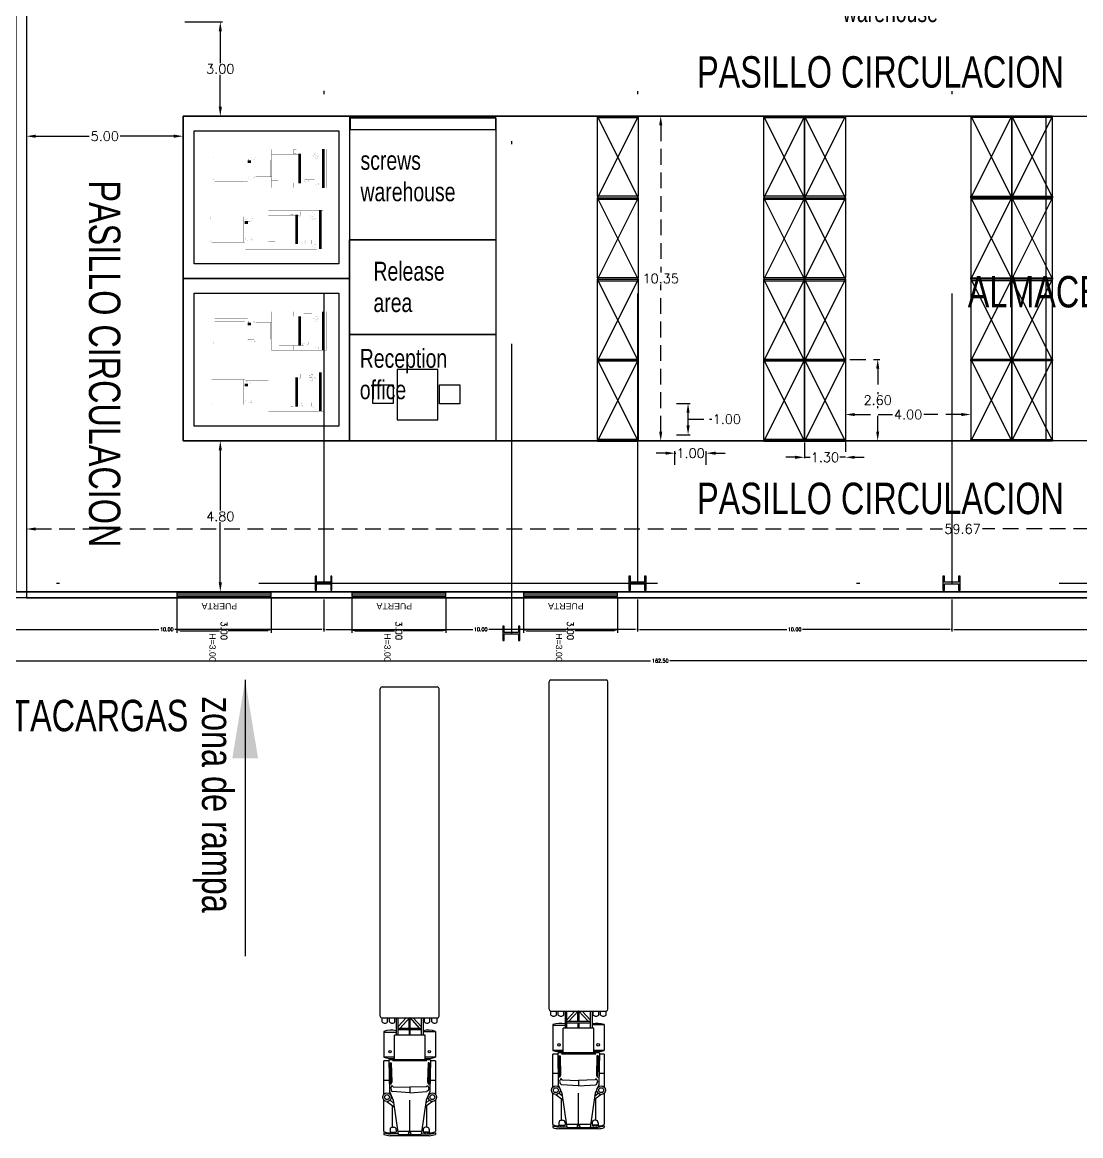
# Model space of a CAD drawing. Header units: millimetres. Extents: x -3 to 3438, y -2371 to 140.
# Drawn here: x 1150.09 to 1183.82, y 21.3 to 56.76 of the extents above; entities that cross this region are included whole.
import ezdxf

# ---------------------------------------------------------------- set-up
doc = ezdxf.new("R2010")
doc.units = ezdxf.units.MM
doc.linetypes.add('DASHDOT', pattern=[25.4, 12.7, -6.35, 0, -6.35])
doc.linetypes.add('DASHED2', pattern=[0.375, 0.25, -0.125])
doc.layers.get('0').update_dxf_attribs({"color": 3})
for name, color, linetype in [('1- 2', 223, 'Continuous'), ('1- muro de carga', 5, 'Continuous'), ('DIM GENERAL', 1, 'Continuous'), ('dim-75', 2, 'Continuous'), ('ejes', 140, 'DASHDOT'), ('LINEA LIMITE DE ZONIFICACION', 2, 'Continuous'), ('LINEA PROYECCION', 1, 'DASHED2')]:
    doc.layers.add(name, color=color, linetype=linetype)
doc.styles.add('75', font='romans.shx', dxfattribs={"height": 0.112})
doc.styles.add('ARRAY BASE$0$Standard', font='arial.ttf')
doc.styles.get("Standard").update_dxf_attribs({"font": 'arial.ttf'})
doc.styles.add('TEXTO GENERAL', font='swissc.ttf', dxfattribs={"width": 0.9, "height": 1})
doc.styles.add('TEXTOS', font='romans.shx')
doc.dimstyles.new('DIM-75P', dxfattribs={"dimtxt": 0.3, "dimasz": 0.3, "dimexe": 0.0675, "dimexo": 0.0468, "dimgap": 0.0375, "dimtad": 0, "dimtih": 1, "dimtoh": 1, "dimzin": 0, "dimdsep": 46, "dimtxsty": 'TEXTOS', "dimcen": 0.3, "dimclrd": 1, "dimclre": 1, "dimclrt": 2, "dimadec": 0, "dimazin": 0, "dimtfac": 1, "dimtmove": 1, "dimatfit": 3, "dimldrblk": 'flecha', "dimfxl": 0.045, "dimtolj": 1, "dimtzin": 0, "dimlwd": -1, "dimlwe": -1, "dimarcsym": 0})
doc.dimstyles.new('ISO-25', dxfattribs={"dimtxt": 2.5, "dimasz": 2.5, "dimexe": 1.25, "dimexo": 0.625, "dimtad": 1, "dimtxsty": 'Standard', "dimcen": 2.5, "dimadec": 0, "dimazin": 0, "dimtfac": 1, "dimtmove": 0, "dimatfit": 3, "dimfxl": 1, "dimarcsym": 0})

# ---------------------------------------------------------------- blocks, each defined once
blk = doc.blocks.new('flecha')
at = {"ltscale": 6}
for points in [[(-0.02, 0.03), (-0.11, 0.13), (-0.12, 0.05), (-0.12, 0.21)], [(-0.02, -0.03), (-0.11, -0.13), (-0.12, -0.05), (-0.12, -0.21)]]:
    blk.add_hatch(color=256, dxfattribs=at).paths.add_polyline_path(points)
for p, q in [((0.01, -0.02), (-0.14, 0.24)), ((0.01, 0.02), (-0.14, -0.24)), ((-0.13, 0.24), (-0.13, 0.03)), ((-0.13, 0.03), (-0.1, 0.12)), ((0, 0), (-0.1, 0.12)), ((0, 0), (-0.1, -0.12)), ((-0.13, -0.02), (-0.13, -0.24)), ((-0.13, -0.02), (-0.1, -0.12))]:
    blk.add_line(p, q, dxfattribs=at)
for points in [[(-0.02, 0.03), (-0.11, 0.13), (-0.12, 0.05), (-0.12, 0.21)], [(-0.02, -0.03), (-0.11, -0.13), (-0.12, -0.05), (-0.12, -0.21)]]:
    blk.add_lwpolyline(points, close=True, dxfattribs=at)
blk = doc.blocks.new('*D155')
at = {"layer": 'Defpoints', "color": 0, "transparency": 16777216}
for p in [(1149.695, 38.429), (1159.703, 38.429), (1159.703, 37.429)]:
    blk.add_point(p, dxfattribs=at)
at = {"layer": 'dim-75', "color": 1, "transparency": 16777216}
for p, q in [((1149.695, 38.382), (1149.695, 37.361)), ((1159.703, 38.382), (1159.703, 37.361)), ((1149.759, 37.429), (1154.446, 37.429)), ((1159.64, 37.429), (1154.953, 37.429))]:
    blk.add_line(p, q, dxfattribs=at)
at = {"layer": 'dim-75', "color": 1, "transparency": 16777216, "xscale": 0.06375, "yscale": 0.06375, "zscale": 0.06375, "rotation": 180}
blk.add_blockref('flecha', (1149.695, 37.429), dxfattribs=at)
at = {"layer": 'dim-75', "color": 1, "transparency": 16777216, "xscale": 0.06375, "yscale": 0.06375, "zscale": 0.06375}
blk.add_blockref('flecha', (1159.703, 37.429), dxfattribs=at)
at = {"layer": 'dim-75', "transparency": 16777216, "insert": (1154.699, 37.429), "char_height": 0.112, "attachment_point": 5, "style": '75'}
blk.add_mtext('\\A1;10.00', dxfattribs=at)
blk = doc.blocks.new('*D156')
at = {"layer": 'Defpoints', "color": 0, "transparency": 16777216}
for p in [(1159.703, 38.429), (1169.703, 38.429), (1169.703, 37.429)]:
    blk.add_point(p, dxfattribs=at)
at = {"layer": 'dim-75', "color": 1, "transparency": 16777216}
for p, q in [((1159.703, 38.382), (1159.703, 37.361)), ((1169.703, 38.382), (1169.703, 37.361)), ((1159.767, 37.429), (1164.45, 37.429)), ((1169.64, 37.429), (1164.957, 37.429))]:
    blk.add_line(p, q, dxfattribs=at)
at = {"layer": 'dim-75', "color": 1, "transparency": 16777216, "xscale": 0.06375, "yscale": 0.06375, "zscale": 0.06375, "rotation": 180}
blk.add_blockref('flecha', (1159.703, 37.429), dxfattribs=at)
at = {"layer": 'dim-75', "color": 1, "transparency": 16777216, "xscale": 0.06375, "yscale": 0.06375, "zscale": 0.06375}
blk.add_blockref('flecha', (1169.703, 37.429), dxfattribs=at)
at = {"layer": 'dim-75', "transparency": 16777216, "insert": (1164.703, 37.429), "char_height": 0.112, "attachment_point": 5, "style": '75'}
blk.add_mtext('\\A1;10.00', dxfattribs=at)
blk = doc.blocks.new('*D157')
at = {"layer": 'Defpoints', "color": 0, "transparency": 16777216}
for p in [(1169.703, 38.429), (1179.711, 38.429), (1179.711, 37.429)]:
    blk.add_point(p, dxfattribs=at)
at = {"layer": 'dim-75', "color": 1, "transparency": 16777216}
for p, q in [((1169.703, 38.382), (1169.703, 37.361)), ((1179.711, 38.382), (1179.711, 37.361)), ((1169.767, 37.429), (1174.454, 37.429)), ((1179.648, 37.429), (1174.961, 37.429))]:
    blk.add_line(p, q, dxfattribs=at)
at = {"layer": 'dim-75', "color": 1, "transparency": 16777216, "xscale": 0.06375, "yscale": 0.06375, "zscale": 0.06375, "rotation": 180}
blk.add_blockref('flecha', (1169.703, 37.429), dxfattribs=at)
at = {"layer": 'dim-75', "color": 1, "transparency": 16777216, "xscale": 0.06375, "yscale": 0.06375, "zscale": 0.06375}
blk.add_blockref('flecha', (1179.711, 37.429), dxfattribs=at)
at = {"layer": 'dim-75', "transparency": 16777216, "insert": (1174.707, 37.429), "char_height": 0.112, "attachment_point": 5, "style": '75'}
blk.add_mtext('\\A1;10.00', dxfattribs=at)
blk = doc.blocks.new('*D158')
at = {"layer": 'Defpoints', "color": 0, "transparency": 16777216}
for p in [(1179.711, 38.429), (1189.719, 38.429), (1189.719, 37.429)]:
    blk.add_point(p, dxfattribs=at)
at = {"layer": 'dim-75', "color": 1, "transparency": 16777216}
for p, q in [((1179.711, 38.382), (1179.711, 37.361)), ((1189.719, 38.382), (1189.719, 37.361)), ((1179.775, 37.429), (1184.462, 37.429)), ((1189.655, 37.429), (1184.969, 37.429))]:
    blk.add_line(p, q, dxfattribs=at)
at = {"layer": 'dim-75', "color": 1, "transparency": 16777216, "xscale": 0.06375, "yscale": 0.06375, "zscale": 0.06375, "rotation": 180}
blk.add_blockref('flecha', (1179.711, 37.429), dxfattribs=at)
at = {"layer": 'dim-75', "color": 1, "transparency": 16777216, "xscale": 0.06375, "yscale": 0.06375, "zscale": 0.06375}
blk.add_blockref('flecha', (1189.719, 37.429), dxfattribs=at)
at = {"layer": 'dim-75', "transparency": 16777216, "insert": (1184.715, 37.429), "char_height": 0.112, "attachment_point": 5, "style": '75'}
blk.add_mtext('\\A1;10.00', dxfattribs=at)
blk = doc.blocks.new('*D163')
at = {"layer": 'Defpoints', "color": 0, "transparency": 16777216}
for p in [(1089.141, 38.429), (1251.708, 38.429), (1089.141, 36.429)]:
    blk.add_point(p, dxfattribs=at)
at = {"layer": 'dim-75', "color": 1, "transparency": 16777216}
for p, q in [((1089.141, 38.382), (1089.141, 36.361)), ((1251.708, 38.382), (1251.708, 36.361)), ((1089.205, 36.429), (1170.118, 36.429)), ((1251.644, 36.429), (1170.731, 36.429))]:
    blk.add_line(p, q, dxfattribs=at)
at = {"layer": 'dim-75', "color": 1, "transparency": 16777216, "xscale": 0.06375, "yscale": 0.06375, "zscale": 0.06375, "rotation": 180}
blk.add_blockref('flecha', (1089.141, 36.429), dxfattribs=at)
at = {"layer": 'dim-75', "color": 1, "transparency": 16777216, "xscale": 0.06375, "yscale": 0.06375, "zscale": 0.06375}
blk.add_blockref('flecha', (1251.708, 36.429), dxfattribs=at)
at = {"layer": 'dim-75', "transparency": 16777216, "insert": (1170.425, 36.429), "char_height": 0.112, "attachment_point": 5, "style": '75'}
blk.add_mtext('\\A1;162.50', dxfattribs=at)
blk = doc.blocks.new('malla1x1')
at = {"color": 1, "linetype": 'Continuous', "ltscale": 0.01}
blk.add_lwpolyline([(80.173, 79.605), (0, 79.605), (0, 0), (101.556, 0)], close=True, dxfattribs=at)
blk = doc.blocks.new('*D188')
at = {"layer": 'Defpoints', "color": 0, "ltscale": 0.01, "transparency": 16777216}
for p in [(1.5, 1.243), (-1.5, 0.15), (1.5, 0.15)]:
    blk.add_point(p, dxfattribs=at)
at = {"layer": 'DIM GENERAL', "color": 1, "ltscale": 0.01, "transparency": 16777216}
for p, q in [((-1.5, 0.197), (-1.5, 1.31)), ((-1.4, 1.243), (-0.138, 1.243)), ((1.4, 1.243), (0.137, 1.243)), ((1.5, 0.197), (1.5, 1.31))]:
    blk.add_line(p, q, dxfattribs=at)
for points in [[(-1.4, 1.226), (-1.4, 1.26), (-1.5, 1.243)], [(1.4, 1.226), (1.4, 1.26), (1.5, 1.243)]]:
    blk.add_solid(points, dxfattribs=at)
at = {"layer": 'DIM GENERAL', "color": 2, "ltscale": 0.01, "transparency": 16777216, "insert": (0, 1.243), "char_height": 0.2, "attachment_point": 5, "rotation": 90, "style": 'TEXTOS'}
blk.add_mtext('\\A1;3.00', dxfattribs=at)
blk = doc.blocks.new('*D189')
at = {"layer": 'Defpoints', "color": 0, "ltscale": 0.01, "transparency": 16777216}
for p in [(1150.223, 53.752), (1155.223, 53.779), (1150.223, 53.136)]:
    blk.add_point(p, dxfattribs=at)
at = {"layer": 'DIM GENERAL', "color": 1, "ltscale": 0.01, "transparency": 16777216}
for p, q in [((1150.223, 53.706), (1150.223, 53.068)), ((1155.223, 53.732), (1155.223, 53.068)), ((1150.523, 53.136), (1152.229, 53.136)), ((1154.923, 53.136), (1153.218, 53.136))]:
    blk.add_line(p, q, dxfattribs=at)
for points in [[(1150.523, 53.186), (1150.523, 53.086), (1150.223, 53.136)], [(1154.923, 53.186), (1154.923, 53.086), (1155.223, 53.136)]]:
    blk.add_solid(points, dxfattribs=at)
at = {"layer": 'DIM GENERAL', "color": 2, "ltscale": 0.01, "transparency": 16777216, "insert": (1152.723, 53.136), "char_height": 0.3, "attachment_point": 5, "style": 'TEXTOS'}
blk.add_mtext('\\A1;5.00', dxfattribs=at)
blk = doc.blocks.new('*D190')
at = {"layer": 'Defpoints', "color": 0, "ltscale": 0.01, "transparency": 16777216}
for p in [(1155.223, 43.429), (1155.223, 38.626), (1156.404, 38.626)]:
    blk.add_point(p, dxfattribs=at)
at = {"layer": 'LINEA LIMITE DE ZONIFICACION', "color": 1, "ltscale": 0.01, "transparency": 16777216}
for p, q in [((1155.27, 43.429), (1156.471, 43.429)), ((1156.404, 43.129), (1156.404, 41.215)), ((1156.404, 38.926), (1156.404, 40.84)), ((1155.27, 38.626), (1156.471, 38.626))]:
    blk.add_line(p, q, dxfattribs=at)
for points in [[(1156.354, 43.129), (1156.454, 43.129), (1156.404, 43.429)], [(1156.354, 38.926), (1156.454, 38.926), (1156.404, 38.626)]]:
    blk.add_solid(points, dxfattribs=at)
at = {"layer": 'LINEA LIMITE DE ZONIFICACION', "color": 2, "ltscale": 0.01, "transparency": 16777216, "insert": (1156.404, 41.027), "char_height": 0.3, "attachment_point": 5, "style": 'TEXTOS'}
blk.add_mtext('\\A1;4.80', dxfattribs=at)
blk = doc.blocks.new('*D191')
at = {"layer": 'Defpoints', "color": 0, "ltscale": 0.01, "transparency": 16777216}
for p in [(1155.223, 56.779), (1156.404, 56.779), (1155.223, 53.779)]:
    blk.add_point(p, dxfattribs=at)
at = {"layer": 'LINEA LIMITE DE ZONIFICACION', "color": 1, "ltscale": 0.01, "transparency": 16777216}
for p, q in [((1155.27, 56.779), (1156.471, 56.779)), ((1156.404, 56.479), (1156.404, 55.466)), ((1156.404, 54.079), (1156.404, 55.091)), ((1155.27, 53.779), (1156.471, 53.779))]:
    blk.add_line(p, q, dxfattribs=at)
for points in [[(1156.354, 56.479), (1156.454, 56.479), (1156.404, 56.779)], [(1156.354, 54.079), (1156.454, 54.079), (1156.404, 53.779)]]:
    blk.add_solid(points, dxfattribs=at)
at = {"layer": 'LINEA LIMITE DE ZONIFICACION', "color": 2, "ltscale": 0.01, "transparency": 16777216, "insert": (1156.404, 55.279), "char_height": 0.3, "attachment_point": 5, "style": 'TEXTOS'}
blk.add_mtext('\\A1;3.00', dxfattribs=at)
blk = doc.blocks.new('ARRAY BASE$0$TRAILER')
for p, q in [((3139.685, 2347.595), (3139.685, 2358.025)), ((3139.744, 2358.083), (3141.501, 2358.083)), ((3141.56, 2347.595), (3141.56, 2358.025)), ((3139.744, 2347.537), (3141.501, 2347.537)), ((3139.744, 2347.411), (3139.744, 2347.537)), ((3139.919, 2347.411), (3139.919, 2347.537)), ((3139.978, 2347.411), (3139.978, 2347.537)), ((3140.154, 2347.411), (3140.154, 2347.537)), ((3140.193, 2347.537), (3140.193, 2346.99)), ((3140.251, 2346.99), (3140.251, 2347.537)), ((3140.251, 2347.262), (3140.506, 2347.537)), ((3140.305, 2347.205), (3140.623, 2347.548)), ((3140.603, 2347.205), (3140.603, 2347.527)), ((3140.623, 2347.548), (3140.94, 2347.205)), ((3140.642, 2347.205), (3140.642, 2347.527)), ((3140.739, 2347.537), (3140.994, 2347.262)), ((3140.994, 2347.537), (3140.994, 2346.99)), ((3141.052, 2347.537), (3141.052, 2346.99)), ((3141.091, 2347.411), (3141.091, 2347.537)), ((3141.267, 2347.411), (3141.267, 2347.537)), ((3141.326, 2347.411), (3141.326, 2347.537)), ((3141.501, 2347.411), (3141.501, 2347.537)), ((3139.802, 2347.107), (3139.802, 2346.287)), ((3139.802, 2347.088), (3140.193, 2347.088)), ((3140.134, 2346.209), (3140.134, 2346.99)), ((3141.111, 2346.99), (3140.134, 2346.99)), ((3140.994, 2347.205), (3140.251, 2347.205)), ((3140.251, 2347.166), (3140.994, 2347.166)), ((3140.603, 2347.166), (3140.603, 2346.99)), ((3140.642, 2346.99), (3140.642, 2347.166)), ((3141.052, 2347.107), (3141.443, 2347.107)), ((3141.111, 2346.209), (3141.111, 2346.99)), ((3141.443, 2347.107), (3141.443, 2346.287)), ((3140.134, 2346.287), (3139.802, 2346.287)), ((3141.443, 2346.287), (3141.111, 2346.287)), ((3139.958, 2346.17), (3139.802, 2346.17)), ((3139.802, 2345.113), (3139.802, 2346.17)), ((3141.287, 2346.209), (3139.958, 2346.209)), ((3139.958, 2346.209), (3139.978, 2345.193)), ((3139.999, 2346.111), (3140.013, 2345.419)), ((3139.999, 2346.111), (3140.038, 2346.111)), ((3140.038, 2346.111), (3140.05, 2345.494)), ((3141.169, 2346.17), (3140.076, 2346.17)), ((3141.207, 2346.111), (3141.195, 2345.494)), ((3141.246, 2346.111), (3141.207, 2346.111)), ((3141.246, 2346.111), (3141.232, 2345.419)), ((3141.287, 2346.209), (3141.267, 2345.193)), ((3141.443, 2346.17), (3141.287, 2346.17)), ((3141.443, 2346.17), (3141.443, 2345.113)), ((3139.958, 2345.545), (3139.802, 2345.545)), ((3140.05, 2345.494), (3140.013, 2345.419)), ((3140.056, 2345.388), (3140.017, 2345.31)), ((3140.017, 2345.31), (3140.037, 2345.232)), ((3140.037, 2345.232), (3140.076, 2345.193)), ((3140.056, 2345.388), (3140.095, 2345.349)), ((3140.095, 2345.349), (3140.623, 2345.33)), ((3141.15, 2345.349), (3140.623, 2345.33)), ((3140.623, 2345.33), (3140.623, 2345.154)), ((3140.623, 2345.33), (3140.623, 2345.154)), ((3141.189, 2345.388), (3141.15, 2345.349)), ((3141.208, 2345.232), (3141.169, 2345.193)), ((3141.189, 2345.388), (3141.228, 2345.31)), ((3141.195, 2345.494), (3141.232, 2345.419)), ((3141.228, 2345.31), (3141.208, 2345.232)), ((3141.443, 2345.545), (3141.287, 2345.545)), ((3139.802, 2343.924), (3139.802, 2344.922)), ((3139.9, 2344.881), (3140.126, 2344.707)), ((3139.978, 2345.193), (3140.095, 2344.92)), ((3140.109, 2344.824), (3139.998, 2344.92)), ((3140.623, 2345.154), (3140.076, 2345.193)), ((3140.095, 2344.92), (3140.251, 2343.826)), ((3140.623, 2345.154), (3141.169, 2345.193)), ((3140.623, 2343.924), (3140.623, 2344.92)), ((3141.15, 2344.92), (3140.994, 2343.826)), ((3141.345, 2344.881), (3141.12, 2344.707)), ((3141.136, 2344.824), (3141.248, 2344.92)), ((3141.267, 2345.193), (3141.15, 2344.92)), ((3141.443, 2344.922), (3141.443, 2343.924)), ((3140.076, 2344.06), (3140.076, 2344.744)), ((3141.169, 2344.06), (3141.169, 2344.744)), ((3139.802, 2343.884), (3139.802, 2343.826)), ((3139.998, 2343.982), (3139.998, 2343.904)), ((3139.998, 2343.904), (3140.193, 2343.904)), ((3140.248, 2343.845), (3139.998, 2343.845)), ((3141.248, 2343.787), (3139.998, 2343.787)), ((3140.076, 2344.06), (3140.115, 2344.06)), ((3140.193, 2343.982), (3140.193, 2343.904)), ((3140.193, 2343.963), (3140.229, 2343.963)), ((3141.009, 2343.924), (3140.236, 2343.924)), ((3140.251, 2343.826), (3140.994, 2343.826)), ((3140.997, 2343.845), (3141.248, 2343.845)), ((3141.052, 2343.963), (3141.016, 2343.963)), ((3141.052, 2343.982), (3141.052, 2343.904)), ((3141.248, 2343.904), (3141.052, 2343.904)), ((3141.169, 2344.06), (3141.13, 2344.06)), ((3141.248, 2343.982), (3141.248, 2343.904)), ((3141.443, 2343.884), (3141.443, 2343.826))]:
    blk.add_line(p, q)
for centre, radius in [((3139.998, 2346.463), 0.0391), ((3141.248, 2346.463), 0.0391), ((3139.9, 2345.017), 0.137), ((3139.9, 2345.017), 0.0781), ((3141.345, 2345.017), 0.137), ((3141.345, 2345.017), 0.0781), ((3140.623, 2343.865), 0.0391)]:
    blk.add_circle(centre, radius)
for centre, radius, start, end in [((3139.744, 2358.025), 0.0586, 90, 180), ((3141.501, 2358.025), 0.0586, 0, 90), ((3139.744, 2347.595), 0.0586, 180, 270), ((3139.832, 2347.491), 0.118, 222.075, 317.925), ((3140.066, 2347.491), 0.118, 222.075, 317.925), ((3141.179, 2347.491), 0.118, 222.075, 317.925), ((3141.414, 2347.491), 0.118, 222.075, 317.925), ((3141.501, 2347.595), 0.0586, 270, 0), ((3140.037, 2346.424), 0.723, 77.5131, 108.9246), ((3141.208, 2346.424), 0.723, 71.0754, 102.4869), ((3140.037, 2346.97), 0.723, 251.0754, 277.7664), ((3141.208, 2346.97), 0.723, 262.2336, 288.9246), ((3139.939, 2344.143), 0.259, 238.1092, 283.0861), ((3140.144, 2345.086), 1.249, 254.1161, 263.264), ((3140.144, 2345.027), 1.249, 254.1161, 263.264), ((3140.076, 2343.982), 0.0781, 90, 180), ((3140.046, 2343.933), 0.0488, 216.8699, 323.1301), ((3140.144, 2343.933), 0.0488, 216.8699, 323.1301), ((3140.115, 2343.982), 0.0781, 0, 90), ((3141.13, 2343.982), 0.0781, 90, 180), ((3141.101, 2343.933), 0.0488, 216.8699, 323.1301), ((3141.199, 2343.933), 0.0488, 216.8699, 323.1301), ((3141.169, 2343.982), 0.0781, 0, 90), ((3141.306, 2344.143), 0.259, 256.9139, 301.8908), ((3141.101, 2345.086), 1.249, 276.736, 285.8839), ((3141.101, 2345.027), 1.249, 276.736, 285.8839)]:
    blk.add_arc(centre, radius, start, end)
blk = doc.blocks.new('*D203')
at = {"layer": 'Defpoints', "color": 0, "ltscale": 2, "transparency": 16777216}
for p in [(1171.891, 43.04), (1170.891, 42.626), (1171.891, 42.626)]:
    blk.add_point(p, dxfattribs=at)
at = {"layer": 'LINEA PROYECCION', "color": 1, "ltscale": 2, "transparency": 16777216}
for p, q in [((1170.591, 43.04), (1170.291, 43.04)), ((1170.891, 42.673), (1170.891, 43.107)), ((1170.891, 43.04), (1170.918, 43.04)), ((1171.891, 43.04), (1171.864, 43.04)), ((1171.891, 42.673), (1171.891, 43.107)), ((1172.191, 43.04), (1172.491, 43.04))]:
    blk.add_line(p, q, dxfattribs=at)
for points in [[(1170.591, 43.09), (1170.591, 42.99), (1170.891, 43.04)], [(1172.191, 43.09), (1172.191, 42.99), (1171.891, 43.04)]]:
    blk.add_solid(points, dxfattribs=at)
at = {"layer": 'LINEA PROYECCION', "color": 2, "ltscale": 2, "transparency": 16777216, "insert": (1171.391, 43.04), "char_height": 0.3, "attachment_point": 5, "style": 'TEXTOS'}
blk.add_mtext('\\A1;1.00', dxfattribs=at)
blk = doc.blocks.new('*D204')
at = {"layer": 'Defpoints', "color": 0, "ltscale": 2, "transparency": 16777216}
for p in [(1170.891, 44.626), (1171.31, 44.626), (1170.891, 43.626)]:
    blk.add_point(p, dxfattribs=at)
at = {"layer": 'LINEA PROYECCION', "color": 1, "ltscale": 2, "transparency": 16777216}
for p, q in [((1170.938, 44.626), (1171.378, 44.626)), ((1171.31, 43.926), (1171.31, 44.326)), ((1171.31, 44.126), (1171.996, 44.126)), ((1171.996, 44.126), (1172.071, 44.126)), ((1170.938, 43.626), (1171.378, 43.626))]:
    blk.add_line(p, q, dxfattribs=at)
for points in [[(1171.26, 44.326), (1171.36, 44.326), (1171.31, 44.626)], [(1171.26, 43.926), (1171.36, 43.926), (1171.31, 43.626)]]:
    blk.add_solid(points, dxfattribs=at)
at = {"layer": 'LINEA PROYECCION', "color": 2, "ltscale": 2, "transparency": 16777216, "insert": (1172.545, 44.126), "char_height": 0.3, "attachment_point": 5, "style": 'TEXTOS'}
blk.add_mtext('\\A1;1.00', dxfattribs=at)
blk = doc.blocks.new('*D205')
at = {"layer": 'Defpoints', "color": 0, "ltscale": 2, "transparency": 16777216}
for p in [(1150.223, 43.429), (1209.891, 43.429), (1150.223, 40.626)]:
    blk.add_point(p, dxfattribs=at)
at = {"layer": 'LINEA PROYECCION', "color": 1, "ltscale": 2, "transparency": 16777216}
for p, q in [((1150.223, 43.382), (1150.223, 40.559)), ((1209.891, 43.382), (1209.891, 40.559)), ((1150.523, 40.626), (1179.42, 40.626)), ((1209.591, 40.626), (1180.695, 40.626))]:
    blk.add_line(p, q, dxfattribs=at)
for points in [[(1150.523, 40.676), (1150.523, 40.576), (1150.223, 40.626)], [(1209.591, 40.676), (1209.591, 40.576), (1209.891, 40.626)]]:
    blk.add_solid(points, dxfattribs=at)
at = {"layer": 'LINEA PROYECCION', "color": 2, "ltscale": 2, "transparency": 16777216, "insert": (1180.057, 40.626), "char_height": 0.3, "attachment_point": 5, "style": 'TEXTOS'}
blk.add_mtext('\\A1;59.67', dxfattribs=at)
blk = doc.blocks.new('*D206')
at = {"layer": 'Defpoints', "color": 0, "ltscale": 2, "transparency": 16777216}
for p in [(1180.323, 44.729), (1176.323, 44.626), (1180.323, 44.271)]:
    blk.add_point(p, dxfattribs=at)
at = {"layer": 'LINEA PROYECCION', "color": 1, "ltscale": 2, "transparency": 16777216}
for p, q in [((1176.323, 44.579), (1176.323, 44.203)), ((1180.323, 44.682), (1180.323, 44.203)), ((1176.623, 44.271), (1177.829, 44.271)), ((1180.023, 44.271), (1178.818, 44.271))]:
    blk.add_line(p, q, dxfattribs=at)
for points in [[(1176.623, 44.321), (1176.623, 44.221), (1176.323, 44.271)], [(1180.023, 44.321), (1180.023, 44.221), (1180.323, 44.271)]]:
    blk.add_solid(points, dxfattribs=at)
at = {"layer": 'LINEA PROYECCION', "color": 2, "ltscale": 2, "transparency": 16777216, "insert": (1178.323, 44.271), "char_height": 0.3, "attachment_point": 5, "style": 'TEXTOS'}
blk.add_mtext('\\A1;4.00', dxfattribs=at)
blk = doc.blocks.new('*D207')
at = {"layer": 'Defpoints', "color": 0, "ltscale": 2, "transparency": 16777216}
for p in [(1176.323, 43.626), (1175.023, 43.429), (1176.323, 42.909)]:
    blk.add_point(p, dxfattribs=at)
at = {"layer": 'LINEA PROYECCION', "color": 1, "ltscale": 2, "transparency": 16777216}
for p, q in [((1175.023, 43.382), (1175.023, 42.841)), ((1176.323, 43.579), (1176.323, 42.841)), ((1174.723, 42.909), (1174.423, 42.909)), ((1175.023, 42.909), (1175.2, 42.909)), ((1176.323, 42.909), (1176.146, 42.909)), ((1176.623, 42.909), (1176.923, 42.909))]:
    blk.add_line(p, q, dxfattribs=at)
for points in [[(1174.723, 42.959), (1174.723, 42.859), (1175.023, 42.909)], [(1176.623, 42.959), (1176.623, 42.859), (1176.323, 42.909)]]:
    blk.add_solid(points, dxfattribs=at)
at = {"layer": 'LINEA PROYECCION', "color": 2, "ltscale": 2, "transparency": 16777216, "insert": (1175.673, 42.909), "char_height": 0.3, "attachment_point": 5, "style": 'TEXTOS'}
blk.add_mtext('\\A1;1.30', dxfattribs=at)
blk = doc.blocks.new('*D208')
at = {"layer": 'Defpoints', "color": 0, "ltscale": 2, "transparency": 16777216}
for p in [(1175.673, 46.029), (1175.673, 43.429), (1177.353, 43.429)]:
    blk.add_point(p, dxfattribs=at)
at = {"layer": 'LINEA PROYECCION', "color": 1, "ltscale": 2, "transparency": 16777216}
for p, q in [((1175.72, 46.029), (1177.421, 46.029)), ((1177.353, 45.729), (1177.353, 44.916)), ((1177.353, 43.729), (1177.353, 44.541)), ((1175.72, 43.429), (1177.421, 43.429))]:
    blk.add_line(p, q, dxfattribs=at)
for points in [[(1177.303, 45.729), (1177.403, 45.729), (1177.353, 46.029)], [(1177.303, 43.729), (1177.403, 43.729), (1177.353, 43.429)]]:
    blk.add_solid(points, dxfattribs=at)
at = {"layer": 'LINEA PROYECCION', "color": 2, "ltscale": 2, "transparency": 16777216, "insert": (1177.353, 44.729), "char_height": 0.3, "attachment_point": 5, "style": 'TEXTOS'}
blk.add_mtext('\\A1;2.60', dxfattribs=at)
blk = doc.blocks.new('*D209')
at = {"layer": 'Defpoints', "color": 0, "ltscale": 2, "transparency": 16777216}
for p in [(1169.073, 53.779), (1169.073, 43.429), (1170.439, 43.429)]:
    blk.add_point(p, dxfattribs=at)
at = {"layer": 'LINEA PROYECCION', "color": 1, "ltscale": 2, "transparency": 16777216}
for p, q in [((1169.12, 53.779), (1170.506, 53.779)), ((1170.439, 53.479), (1170.439, 48.791)), ((1170.439, 43.729), (1170.439, 48.416)), ((1169.12, 43.429), (1170.506, 43.429))]:
    blk.add_line(p, q, dxfattribs=at)
for points in [[(1170.389, 53.479), (1170.489, 53.479), (1170.439, 53.779)], [(1170.389, 43.729), (1170.489, 43.729), (1170.439, 43.429)]]:
    blk.add_solid(points, dxfattribs=at)
at = {"layer": 'LINEA PROYECCION', "color": 2, "ltscale": 2, "transparency": 16777216, "insert": (1170.439, 48.604), "char_height": 0.3, "attachment_point": 5, "style": 'TEXTOS'}
blk.add_mtext('\\A1;10.35', dxfattribs=at)
blk = doc.blocks.new('ARRAY BASE$0$MONTACARGA 1')
at = {"lineweight": 100}
for points in [[(9780.205, 92.589, 0.00187, 0.00187, 0), (9780.205, 91.777, 0.00187, 0.00187, 0), (9780.306, 91.777, 0.00187, 0.00187, 0), (9780.306, 92.589, 0.00187, 0.00187, 0), (9779.265, 92.589, 0.00187, 0.00187, 0.414), (9779.217, 92.542, 0.00187, 0.00187, 0.414), (9779.265, 92.494, 0.00187, 0.00187, 0), (9780.205, 92.494, 0, 0, 0)], [(9781.277, 92.577, 0.00187, 0.00187, 0), (9781.063, 92.577, 0.00187, 0.00187, 0), (9781.063, 92.627, 0.00187, 0.00187, 0), (9781.277, 92.627, 0, 0, 0), (9781.277, 91.738, 0, 0, 0)], [(9781.277, 91.788, 0.00187, 0.00187, 0), (9781.063, 91.788, 0.00187, 0.00187, 0), (9781.063, 91.738, 0.00187, 0.00187, 0), (9781.953, 91.738, 0.00187, 0.00187, 0), (9781.953, 92.627, 0.00187, 0.00187, 0), (9781.277, 92.627, 0, 0, 0)], [(9780.411, 92.445, 0.00187, 0.00187, 0), (9780.308, 92.445, 0.00187, 0.00187, 0), (9780.308, 92.347, 0.00187, 0.00187, 0), (9780.411, 92.347, 0, 0, 0)], [(9780.411, 91.921, 0.00187, 0.00187, 0), (9780.411, 92.445, 0.00187, 0.00187, 0), (9780.492, 92.445, 0.00187, 0.00187, 0), (9780.492, 91.921, 0.00187, 0.00187, 0), (9780.308, 91.921, 0.00187, 0.00187, 0), (9780.308, 92.018, 0.00187, 0.00187, 0), (9780.411, 92.018, 0, 0, 0)]]:
    blk.add_lwpolyline(points, format="xyseb", dxfattribs=at)
at = {"lineweight": 100, "const_width": 0.00187}
for points in [[(9780.28, 92.589), (9780.28, 91.777)], [(9782.598, 92.797), (9782.598, 92.835), (9780.327, 92.835), (9780.327, 92.535), (9781.063, 92.535)], [(9780.564, 92.452), (9781.063, 92.452)], [(9781.033, 92.449), (9781.033, 91.917)], [(9782.714, 92.486), (9782.091, 92.486), (9782.091, 91.88), (9782.714, 91.88)], [(9780.411, 91.97), (9780.308, 91.97)], [(9780.564, 91.916), (9781.063, 91.916)], [(9782.598, 91.57), (9782.598, 91.532), (9780.327, 91.532), (9780.327, 91.832), (9781.063, 91.832)], [(9782.149, 91.842), (9782.437, 91.842), (9782.437, 91.721), (9782.149, 91.721)]]:
    blk.add_lwpolyline(points, dxfattribs=at)
for points in [[(9782.817, 91.57), (9782.817, 92.796), (9781.064, 92.796), (9781.064, 91.57)], [(9782.088, 92.646), (9781.302, 92.646), (9781.302, 91.719), (9782.088, 91.719)], [(9781.777, 92.648), (9781.856, 92.648), (9781.856, 92.797), (9781.777, 92.797)], [(9782.087, 92.749), (9782.351, 92.749), (9782.351, 92.619), (9782.087, 92.619)], [(9782.422, 92.747), (9782.401, 92.705), (9782.354, 92.705), (9782.354, 92.652), (9782.437, 92.652), (9782.486, 92.747)], [(9781.777, 91.569), (9781.856, 91.569), (9781.856, 91.718), (9781.777, 91.718)]]:
    blk.add_lwpolyline(points, close=True, dxfattribs=at)
for points in [[(9781.968, 92.626), (9782.042, 92.626, -0.413), (9782.065, 92.599, -0.362), (9782.042, 92.58), (9781.968, 92.58)], [(9780.331, 91.922), (9780.335, 91.879, 0.134), (9780.447, 91.832), (9780.54, 91.836, 0.259), (9780.564, 91.869), (9780.564, 92.502, 0.388), (9780.527, 92.535, 0.001), (9780.447, 92.535, 0.071), (9780.415, 92.531, 0.105), (9780.331, 92.485), (9780.331, 92.445)], [(9780.203, 91.871), (9779.262, 91.871, 0.414214), (9779.215, 91.824, 0.414), (9779.262, 91.777), (9780.203, 91.777)], [(9781.968, 91.785), (9782.042, 91.785, -0.412), (9782.065, 91.757, -0.362), (9782.042, 91.738), (9781.968, 91.738)], [(9782.145, 91.838, 0.256), (9782.114, 91.777, 0.256), (9782.149, 91.723)], [(9782.222, 91.728, 0.233), (9782.248, 91.785, 0.238), (9782.218, 91.837)]]:
    blk.add_lwpolyline(points, format="xyb", dxfattribs=at)
at = {"lineweight": 100}
for points in [[(9781.969, 91.719), (9781.969, 92.646)], [(9782.714, 92.796), (9782.714, 91.57)], [(9780.411, 92.396), (9780.308, 92.396)]]:
    blk.add_lwpolyline(points, dxfattribs=at)
at = {"lineweight": 100, "const_width": 0.00187}
for points in [[(9782.512, 92.491, 0.325), (9782.57, 92.571, 0.414), (9782.486, 92.655, 0.414), (9782.402, 92.571, 0.414)], [(9782.502, 92.541, 0.275), (9782.52, 92.575, 0.381), (9782.482, 92.605, 0.381), (9782.452, 92.567, 0.381)], [(9780.511, 92.452, 0.413), (9780.533, 92.474, 0.415), (9780.511, 92.495, 0.414), (9780.489, 92.474, 0.414)], [(9780.489, 91.894, 0.414), (9780.511, 91.872, 0.414), (9780.533, 91.894, 0.414), (9780.511, 91.915, 0.414)], [(9782.181, 91.73, 0.414), (9782.233, 91.781, 0.414), (9782.181, 91.833, 0.414), (9782.13, 91.781, 0.414)], [(9782.523, 91.614, 0.414), (9782.573, 91.663, 0.414), (9782.523, 91.713, 0.414), (9782.473, 91.663, 0.414)]]:
    blk.add_lwpolyline(points, format="xyb", close=True, dxfattribs=at)
blk = doc.blocks.new('ARRAY BASE$0$Rack madera')
for p, q in [((0.002, 0.002), (0.002, 1.302)), ((0.002, 1.302), (0.052, 1.302)), ((2.602, 1.302), (0.002, 0.002)), ((0.002, 1.302), (2.602, 0.002)), ((2.552, 1.302), (0.052, 1.302)), ((0.052, 1.302), (0.052, 0.002)), ((2.552, 0.002), (2.552, 1.302)), ((2.602, 1.302), (2.552, 1.302)), ((2.602, 0.002), (2.602, 1.302)), ((0.052, 0.002), (0.002, 0.002)), ((0.052, 0.002), (2.552, 0.002)), ((2.552, 0.002), (2.602, 0.002))]:
    blk.add_line(p, q)
blk = doc.blocks.new('planta conjunto')
at = {"layer": '1- 2', "lineweight": 25}
for points in [[(70.782, 0.502), (70.332, 0.502), (70.332, 0.699), (70.284, 0.699), (70.284, 0.249), (70.332, 0.249), (70.332, 0.454), (70.782, 0.454), (70.782, 0.249), (70.822, 0.249), (70.822, 0.699), (70.782, 0.699), (70.782, 0.502)], [(70.782, 0.502), (70.332, 0.502), (70.332, 0.699), (70.284, 0.699), (70.284, 0.249), (70.332, 0.249), (70.332, 0.454), (70.782, 0.454), (70.782, 0.249), (70.822, 0.249), (70.822, 0.699), (70.782, 0.699), (70.782, 0.502)], [(80.782, 0.502), (80.332, 0.502), (80.332, 0.699), (80.284, 0.699), (80.284, 0.249), (80.332, 0.249), (80.332, 0.454), (80.782, 0.454), (80.782, 0.249), (80.829, 0.249), (80.829, 0.699), (80.782, 0.699), (80.782, 0.502)], [(80.782, 0.502), (80.332, 0.502), (80.332, 0.699), (80.284, 0.699), (80.284, 0.249), (80.332, 0.249), (80.332, 0.454), (80.782, 0.454), (80.782, 0.249), (80.829, 0.249), (80.829, 0.699), (80.782, 0.699), (80.782, 0.502)], [(90.79, 0.502), (90.34, 0.502), (90.34, 0.699), (90.292, 0.699), (90.292, 0.249), (90.34, 0.249), (90.34, 0.454), (90.79, 0.454), (90.79, 0.249), (90.837, 0.249), (90.837, 0.699), (90.79, 0.699), (90.79, 0.502)], [(90.79, 0.502), (90.34, 0.502), (90.34, 0.699), (90.292, 0.699), (90.292, 0.249), (90.34, 0.249), (90.34, 0.454), (90.79, 0.454), (90.79, 0.249), (90.837, 0.249), (90.837, 0.699), (90.79, 0.699), (90.79, 0.502)], [(76.764, -1.1), (76.314, -1.1), (76.314, -0.902), (76.267, -0.902), (76.267, -1.352), (76.314, -1.352), (76.314, -1.147), (76.764, -1.147), (76.764, -1.352), (76.812, -1.352), (76.812, -0.902), (76.764, -0.902), (76.764, -1.1)], [(76.764, -1.1), (76.314, -1.1), (76.314, -0.902), (76.267, -0.902), (76.267, -1.352), (76.314, -1.352), (76.314, -1.147), (76.764, -1.147), (76.764, -1.352), (76.812, -1.352), (76.812, -0.902), (76.764, -0.902), (76.764, -1.1)]]:
    blk.add_lwpolyline(points, dxfattribs=at)
at = {"layer": '1- muro de carga', "lineweight": 25}
blk.add_lwpolyline([(0, 0), (0, 80), (141.082, 80), (162.567, 0)], close=True, dxfattribs=at)
blk.add_lwpolyline([(6.09, 0.197), (0.197, 0.197), (0.197, 79.803), (140.923, 79.803), (162.306, 0.197), (7.291, 0.197)], dxfattribs=at)
at = {"layer": 'ejes'}
for p, q in [((70.562, 86.2), (70.562, 0.474)), ((80.562, 86.192), (80.562, 0.474)), ((90.57, 86.192), (90.57, 0.474)), ((76.545, 84.599), (76.545, -1.127)), ((-8.01, 0.474), (162.449, 0.474))]:
    blk.add_line(p, q, dxfattribs=at)
blk.add_blockref('malla1x1', (60.75, 0.197))
at = {"layer": 'dim-75'}
for base, p1, p2, text, picture, middle in [((0, -2), (162.567, 0), (0, 0), '162.50', '*D163', (81.284, -2)), ((70.562, -1), (60.555, 0), (70.562, 0), '10.00', '*D155', (65.558, -1)), ((90.57, -1), (80.562, 0), (90.57, 0), '10.00', '*D157', (85.566, -1)), ((100.578, -1), (90.57, 0), (100.578, 0), '10.00', '*D158', (95.574, -1))]:
    dim = blk.add_linear_dim(base=base, p1=p1, p2=p2, text=text, dimstyle='DIM-75P', dxfattribs=at)
    dim.commit()
    dim.dimension.update_dxf_attribs({"geometry": picture, "text_midpoint": middle, "insert": (-1089.141, -38.429)})
dim = blk.add_linear_dim(base=(80.562, -1), p1=(70.562, 0), p2=(80.562, 0), dimstyle='DIM-75P', dxfattribs=at)
dim.commit()
dim.dimension.update_dxf_attribs({"geometry": '*D156', "text_midpoint": (75.562, -1), "insert": (-1089.141, -38.429)})
blk = doc.blocks.new('ARRAY BASE$0$PUERTA TRANSICION')
at = {"color": 1}
for points in [[(-1.5, 0), (1.5, 0), (1.5, 0.15), (-1.5, 0.15)], [(1.5, 0.05), (1.5, 0.1), (-1.5, 0.1), (-1.5, 0.05)]]:
    blk.add_lwpolyline(points, close=True, dxfattribs=at)
at = {"color": 2, "ltscale": 0.01, "insert": (0.263, 1.323), "char_height": 0.2, "attachment_point": 1, "rotation": 90}
blk.add_mtext_dynamic_manual_height_columns('H=3.00', width=0.44515, gutter_width=12.5, heights=[0], dxfattribs=at)
at = {"insert": (-0.529, 0.563), "char_height": 0.2, "attachment_point": 1, "style": 'ARRAY BASE$0$Standard'}
blk.add_mtext_dynamic_manual_height_columns('\\pi0.1067;PUERTA', width=1.32555, gutter_width=13.918, heights=[0.278], dxfattribs=at)
at = {"layer": 'DIM GENERAL', "ltscale": 0.01}
dim = blk.add_linear_dim(base=(1.5, 1.243), p1=(-1.5, 0.15), p2=(1.5, 0.15), angle=180, dimstyle='DIM-75P', dxfattribs=at)
dim.commit()
dim.dimension.update_dxf_attribs({"geometry": '*D188', "text_midpoint": (0, 1.243)})

msp = doc.modelspace()

# ---------------------------------------------------------------- linework, layer by layer
for p, q in [((1165.186, 43.624), (1165.186, 43.424)), ((1150.223, 38.429), (1252.723, 38.429))]:
    msp.add_line(p, q)
for points in [[(1155.223, 118.429), (1155.223, 118.429), (1150.223, 118.429), (1150.223, 38.429)], [(1155.57, 53.31), (1160.176, 53.31), (1160.176, 49.072), (1155.57, 49.072), (1155.57, 53.31)], [(1155.57, 48.135), (1160.176, 48.135), (1160.176, 43.897), (1155.57, 43.897), (1155.57, 48.135)]]:
    msp.add_lwpolyline(points)
for points in [[(1150.223, 38.429), (1210.223, 38.429), (1210.223, 118.429), (1150.223, 118.429)], [(1210.223, 43.429), (1155.223, 43.429), (1155.223, 53.779), (1210.223, 53.779)], [(1160.523, 48.604), (1155.223, 48.604), (1155.223, 53.779), (1160.523, 53.779)], [(1155.223, 43.429), (1182.723, 43.429), (1182.723, 53.779), (1155.223, 53.779)], [(1165.186, 49.832), (1160.535, 49.832), (1160.535, 53.724), (1165.186, 53.724)], [(1165.186, 53.724), (1160.537, 53.724), (1160.537, 53.348), (1165.186, 53.348)], [(1165.186, 46.816), (1160.523, 46.816), (1160.523, 49.832), (1165.186, 49.832)], [(1155.223, 48.604), (1160.523, 48.604), (1160.523, 43.429), (1155.223, 43.429)], [(1165.186, 43.429), (1160.523, 43.429), (1160.523, 46.816), (1165.186, 46.816)], [(1162.037, 44.105), (1163.337, 44.105), (1163.337, 45.705), (1162.037, 45.705)], [(1161.266, 45.22), (1161.916, 45.22), (1161.916, 44.62), (1161.266, 44.62)], [(1164.038, 44.613), (1163.388, 44.613), (1163.388, 45.213), (1164.038, 45.213)]]:
    msp.add_lwpolyline(points, close=True)
at = {"layer": '1- muro de carga', "lineweight": 25}
msp.add_lwpolyline([(1089.141, 38.429), (1089.141, 118.429), (1230.223, 118.429), (1251.708, 38.429)], close=True, dxfattribs=at)
msp.add_lwpolyline([(1095.231, 38.626), (1089.338, 38.626), (1089.338, 118.231), (1230.064, 118.231), (1251.447, 38.626), (1096.432, 38.626)], dxfattribs=at)

# ---------------------------------------------------------------- block references
for name, p in [('planta conjunto', (1089.141, 38.429)), ('ARRAY BASE$0$MONTACARGA 1', (-8623.029, -40.074)), ('ARRAY BASE$0$MONTACARGA 1', (-8623.127, -42.016)), ('ARRAY BASE$0$MONTACARGA 1', (-8623.029, -45.249)), ('ARRAY BASE$0$MONTACARGA 1', (-8623.127, -47.191)), ('ARRAY BASE$0$TRAILER', (-1978.184, -2322.486)), ('ARRAY BASE$0$TRAILER', (-1972.803, -2322.266))]:
    msp.add_blockref(name, p)
at = {"lineweight": 211, "xscale": -1, "rotation": 270}
for p in [(1168.421, 51.176), (1173.721, 51.176), (1175.021, 51.176), (1168.421, 48.576), (1173.721, 48.576), (1175.021, 48.576), (1168.421, 45.976), (1173.721, 45.976), (1175.021, 45.976), (1168.421, 43.426), (1173.721, 43.426), (1175.021, 43.426)]:
    msp.add_blockref('ARRAY BASE$0$Rack madera', p, dxfattribs=at)
at = {"lineweight": 211, "rotation": 90}
for p in [(1181.625, 51.176), (1182.925, 51.176), (1181.625, 48.576), (1182.925, 48.576), (1181.625, 45.976), (1182.925, 45.976), (1181.625, 43.426), (1182.925, 43.426)]:
    msp.add_blockref('ARRAY BASE$0$Rack madera', p, dxfattribs=at)
at = {"rotation": 180}
for p in [(1156.52, 38.629), (1162.093, 38.629), (1167.561, 38.629)]:
    msp.add_blockref('ARRAY BASE$0$PUERTA TRANSICION', p, dxfattribs=at)

# ---------------------------------------------------------------- texts
at = {"char_height": 0.6, "attachment_point": 1, "style": 'TEXTO GENERAL'}
for s, insert in [('screws warehouse', (1176.245, 58.372)), ('screws warehouse', (1160.872, 52.665)), ('Release area', (1161.285, 49.136)), ('Reception\\P office', (1160.849, 46.36))]:
    msp.add_mtext_dynamic_manual_height_columns(s, width=0.6, gutter_width=12.5, heights=[4.341], dxfattribs=dict(at, insert=insert))
at = {"layer": 'LINEA LIMITE DE ZONIFICACION', "ltscale": 0.01, "style": 'TEXTO GENERAL', "width": 0.9}
for s, p in [('PASILLO CIRCULACION', (1171.599, 54.683)), ('ALMACEN CORIAN Y MADERA', (1180.224, 47.683)), ('PASILLO CIRCULACION', (1171.599, 41.099)), ('MONTACARGAS', (1147.31, 34.184))]:
    msp.add_text(s, height=1, dxfattribs=at).set_placement(p)
for s, p in [('PASILLO CIRCULACION', (1152.219, 51.726)), ('zona de rampa', (1155.821, 35.279))]:
    msp.add_text(s, height=1, rotation=270, dxfattribs=at).set_placement(p)

# ---------------------------------------------------------------- dimensions: what is measured, and where the dimension line sits
at = {"layer": 'DIM GENERAL', "ltscale": 0.01}
dim = msp.add_linear_dim(base=(1150.223, 53.136), p1=(1155.223, 53.779), p2=(1150.223, 53.752), dimstyle='DIM-75P', dxfattribs=at)
dim.commit()
dim.dimension.update_dxf_attribs({"geometry": '*D189', "text_midpoint": (1152.723, 53.136)})
at = {"layer": 'LINEA LIMITE DE ZONIFICACION', "ltscale": 0.01}
for base, p1, p2, picture, middle in [((1156.404, 56.779), (1155.223, 53.779), (1155.223, 56.779), '*D191', (1156.404, 55.279)), ((1156.404, 38.626), (1155.223, 43.429), (1155.223, 38.626), '*D190', (1156.404, 41.027))]:
    dim = msp.add_linear_dim(base=base, p1=p1, p2=p2, angle=90, dimstyle='DIM-75P', dxfattribs=at)
    dim.commit()
    dim.dimension.update_dxf_attribs({"geometry": picture, "text_midpoint": middle})
at = {"layer": 'LINEA PROYECCION', "ltscale": 2}
for base, p1, p2, picture, middle in [((1170.439, 43.429), (1169.073, 53.779), (1169.073, 43.429), '*D209', (1170.439, 48.604)), ((1177.353, 43.429), (1175.673, 46.029), (1175.673, 43.429), '*D208', (1177.353, 44.729)), ((1171.31, 44.626), (1170.891, 43.626), (1170.891, 44.626), '*D204', (1172.109, 44.126))]:
    dim = msp.add_linear_dim(base=base, p1=p1, p2=p2, angle=90, dimstyle='DIM-75P', dxfattribs=at)
    dim.commit()
    dim.dimension.update_dxf_attribs({"geometry": picture, "text_midpoint": middle})
for base, p1, p2, picture, middle in [((1180.323, 44.271), (1176.323, 44.626), (1180.323, 44.729), '*D206', (1178.323, 44.271)), ((1176.323, 42.909), (1175.023, 43.429), (1176.323, 43.626), '*D207', (1175.673, 42.909)), ((1150.223, 40.626), (1209.891, 43.429), (1150.223, 43.429), '*D205', (1180.057, 40.626)), ((1171.891, 43.04), (1170.891, 42.626), (1171.891, 42.626), '*D203', (1171.391, 43.04))]:
    dim = msp.add_linear_dim(base=base, p1=p1, p2=p2, dimstyle='DIM-75P', dxfattribs=at)
    dim.commit()
    dim.dimension.update_dxf_attribs({"geometry": picture, "text_midpoint": middle})

# ---------------------------------------------------------------- leaders
at = {"ltscale": 2}
msp.add_leader([(1157.197, 35.817), (1157.197, 27.025)], dimstyle='ISO-25', dxfattribs=at)

doc.saveas('drawing.dxf')
